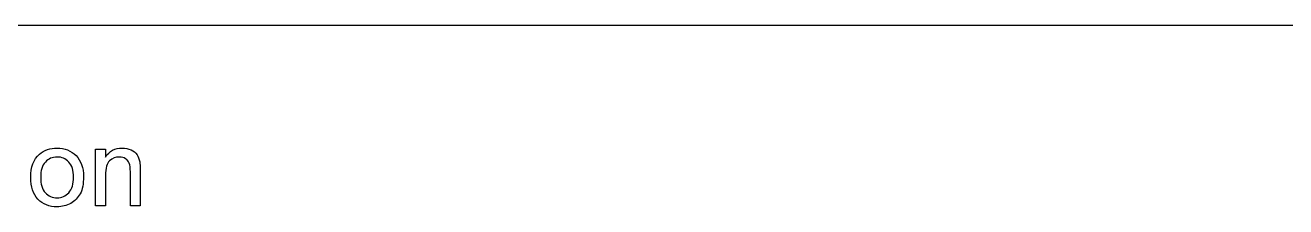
# Model space of a CAD drawing. Header units: millimetres. Extents: x 12 to 286, y 8 to 173.
# Drawn here: x 191.12 to 235.74, y 166.86 to 173.3 of the extents above; entities that cross this region are included whole.
import ezdxf

# ---------------------------------------------------------------- set-up
doc = ezdxf.new("R2010")
doc.units = ezdxf.units.MM
doc.layers.get('0').update_dxf_attribs({"linetype": 'CONTINUOUS'})

msp = doc.modelspace()

# ---------------------------------------------------------------- linework, layer by layer
at = {"color": 0}
for p, q in [((12.1212, 173.298), (286.06, 173.298)), ((193.605, 166.9), (193.605, 168.91)), ((193.605, 168.91), (193.958, 168.91)), ((193.958, 168.91), (193.958, 168.624)), ((191.312, 167.904), (191.312, 167.904)), ((193.958, 167.977), (193.958, 166.9)), ((194.84, 166.9), (194.84, 168.1)), ((195.192, 168.13), (195.192, 166.9)), ((193.958, 166.9), (193.605, 166.9)), ((195.192, 166.9), (194.84, 166.9))]:
    msp.add_line(p, q, dxfattribs=at)
for points in [[(191.312, 167.904), (191.312, 168.279), (191.414, 168.547), (191.619, 168.724)], [(191.619, 168.724), (191.783, 168.874), (192.001, 168.945), (192.247, 168.945)], [(192.247, 168.945), (192.516, 168.945), (192.746, 168.855), (192.92, 168.676)], [(193.958, 168.624), (194.094, 168.84), (194.294, 168.945), (194.553, 168.945)], [(194.553, 168.945), (194.655, 168.945), (194.769, 168.924), (194.863, 168.88)], [(194.863, 168.88), (194.95, 168.847), (195.028, 168.779), (195.075, 168.709)], [(195.075, 168.709), (195.114, 168.647), (195.155, 168.556), (195.174, 168.46)], [(191.83, 168.449), (191.711, 168.329), (191.665, 168.147), (191.665, 167.906)], [(192.247, 168.628), (192.074, 168.628), (191.94, 168.567), (191.83, 168.449)], [(192.662, 168.447), (192.548, 168.569), (192.413, 168.628), (192.247, 168.628)], [(192.829, 167.917), (192.829, 168.152), (192.772, 168.327), (192.662, 168.447)], [(192.92, 168.676), (193.087, 168.504), (193.182, 168.249), (193.182, 167.933)], [(194.104, 168.493), (194.005, 168.412), (193.958, 168.229), (193.958, 167.977)], [(194.452, 168.628), (194.317, 168.628), (194.201, 168.582), (194.104, 168.493)], [(194.671, 168.567), (194.607, 168.615), (194.536, 168.628), (194.452, 168.628)], [(194.802, 168.406), (194.766, 168.476), (194.735, 168.527), (194.671, 168.567)], [(194.84, 168.1), (194.84, 168.247), (194.827, 168.338), (194.802, 168.406)], [(195.174, 168.46), (195.18, 168.406), (195.192, 168.286), (195.192, 168.13)], [(191.569, 167.131), (191.393, 167.316), (191.312, 167.568), (191.312, 167.904)], [(191.665, 167.906), (191.665, 167.669), (191.72, 167.483), (191.83, 167.361)], [(192.662, 167.363), (192.77, 167.494), (192.829, 167.669), (192.829, 167.917)], [(193.182, 167.933), (193.182, 167.685), (193.143, 167.474), (193.066, 167.328)], [(191.83, 167.361), (191.932, 167.253), (192.079, 167.181), (192.247, 167.181)], [(192.247, 167.181), (192.407, 167.181), (192.552, 167.241), (192.662, 167.363)], [(192.247, 166.864), (191.962, 166.864), (191.742, 166.953), (191.569, 167.131)], [(192.73, 166.985), (192.58, 166.911), (192.421, 166.864), (192.247, 166.864)], [(193.066, 167.328), (192.98, 167.191), (192.876, 167.066), (192.73, 166.985)]]:
    msp.add_open_spline(points, degree=3, dxfattribs=at)

doc.saveas('drawing.dxf')
